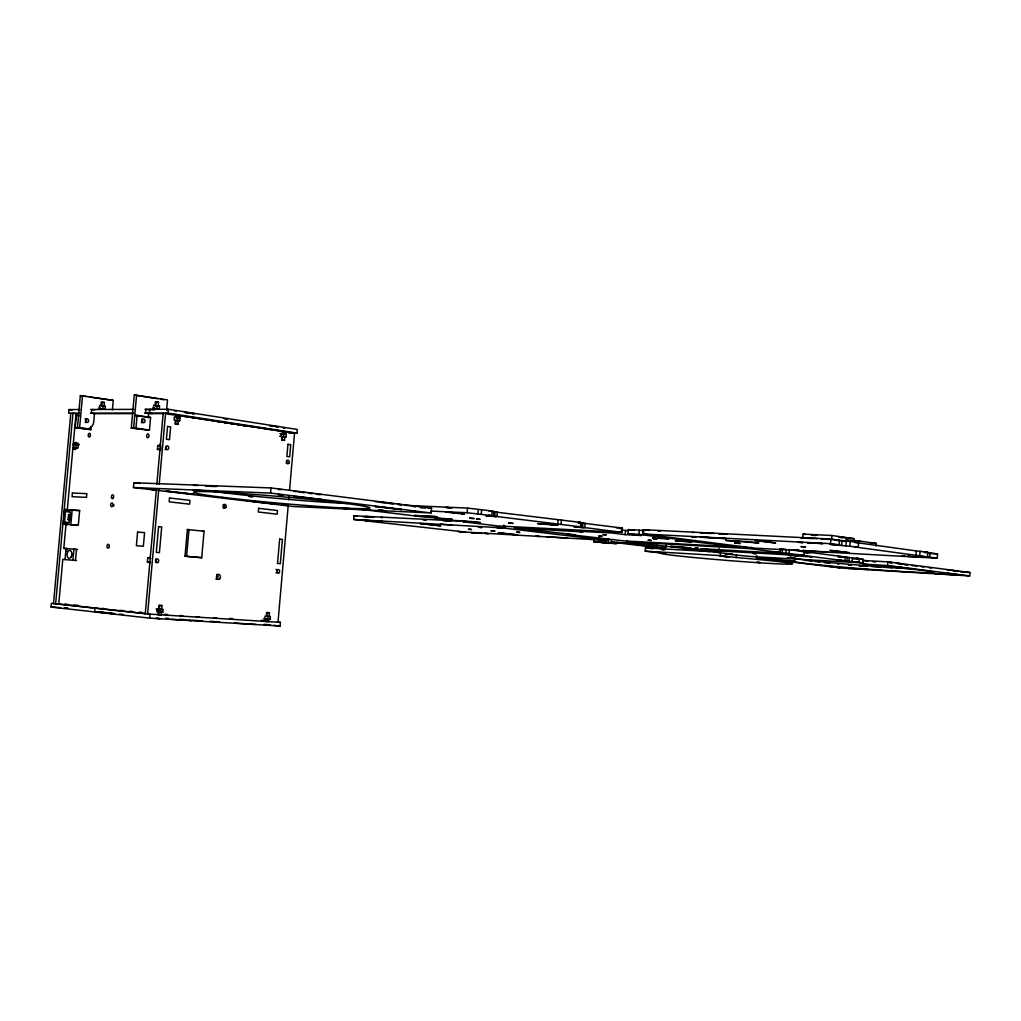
<?xml version="1.0" encoding="UTF-8"?>
<svg xmlns="http://www.w3.org/2000/svg" width="1021" height="1021" viewBox="0 0 1021 1021"><rect width="100%" height="100%" fill="white"/><g stroke="black" fill="none" stroke-linecap="round" stroke-linejoin="round"><path stroke-width="1.5" d="M174.668 410.965L176.352 410.953M915.939 555.322L916.284 550.944L854.73 542.355L858.623 542.559L858.253 547.128L854.373 546.924L927.464 556.892L927.795 552.221L916.284 550.944M919.755 555.526L920.1 551.149M930.016 552.859L937.572 553.905L937.24 558.219L929.672 557.198L930.016 552.859L924.707 552.578M756.459 557.747L841.495 568.059L969.682 575.921L969.95 572.475L887.887 561.869L863.434 560.452L863.141 564.077L878.609 566.017A70.372 2.029 4.5 0 1 932.441 572.653A70.372 2.029 4.5 0 1 850.48 567.765A70.372 2.029 4.5 0 1 794.683 561.014L756.459 557.747L756.638 555.45M853.76 541.245L853.964 538.629L831.86 535.489L803.068 534.098L802.748 538.041L813.367 538.578M845.72 560.937L800.681 555.092L803.872 555.284L804.178 551.442L790.879 549.732M858.253 547.128L829.741 544.346L839.147 544.844L830.494 543.67L830.864 539.037L643.179 529.669L642.834 533.945L754.225 548.111L937.24 558.219M839.441 540.581L831.553 539.484L831.86 535.489M830.864 539.037L839.504 540.237L839.032 545.048L840.155 545.201M841.636 545.188L841.993 540.581L836.556 540.313M845.899 545.776L846.269 541.181L841.993 540.581M804.178 551.442L800.987 551.263L845.209 556.968L844.916 560.695L837.373 560.248L858.967 562.252L859.261 558.551L845.12 557.109L846.013 557.224M846.92 560.937L847.213 557.224M849.791 545.98L850.161 541.372L846.269 541.181M848.987 561.205L849.281 557.492M852.139 561.384L852.433 557.67M729.568 554.007L730.5 554.122L726.263 554.033L749.95 556.432L862.605 562.928L862.898 559.253L856.121 558.372L859.261 558.551M875.992 546.056L876.209 543.402L857.13 540.722L845.733 540.147L848.693 540.568M969.682 575.921L887.594 565.519L887.887 561.869M718.873 550.893L700.853 548.685L775.922 552.935L793.662 555.169L718.873 550.893L719.078 548.443M709.633 551.57L645.451 547.856L645.183 551.161L661.391 553.063A65.944 1.825 4.6 0 0 718.567 559.725A65.944 1.825 4.6 0 0 791.824 564.09A65.944 1.825 4.6 0 0 736.307 557.53L720.316 555.615L720.494 553.344M736.307 557.53L736.486 555.284M780.286 548.596L780.031 552.642L781.001 552.757L777.76 552.514M803.872 555.284L782.163 552.757L782.469 548.877L780.338 548.762M785.902 553.229L786.208 549.362L782.469 548.877M789.093 553.408L789.412 549.54M794.683 561.014L794.951 557.555M578.703 522.433L582.289 522.892L581.932 527.27L577.146 526.67L580.477 526.836L580.834 522.433L492.658 511.725M581.932 527.27L573.993 526.874L581.396 527.551L581.753 523.199L578.32 522.931M362.544 509.543L423.205 516.92L452.214 519.204L435.112 518.362L446.458 519.944L471.842 521.565L480.495 522.624L462.909 521.744L497.253 525.904L622.031 532.349L622.389 528.061L582.94 523.16L582.583 527.525L583.821 527.678M581.396 527.551L584.791 527.627L585.148 523.263M603.411 542.674L598.753 542.125L607.533 542.917L593.775 541.743L593.967 539.343M593.775 541.743L596.519 541.896L594.184 541.615L594.375 539.216M592.435 539.088L599.289 539.471L599.506 536.969M604.266 542.827L616.403 543.657L604.024 542.177L604.215 539.764M606.359 542.457L606.551 540.045M608.478 542.572L608.784 538.948L606.653 538.833M611.171 542.074L627.213 542.981L654.972 546.324L638.993 545.418L611.171 542.074L611.375 539.637M687.618 540.696L689.788 540.811L643.434 534.953L643.779 530.716L639.325 530.141L628.387 529.593L628.03 533.817L641.379 535.502L625.197 534.647L625.541 530.486L621.087 529.912M627.213 542.981L627.417 540.517M643.434 534.953L638.967 534.379L639.325 530.141M665.922 545.227L665.73 547.626L656.324 547.09L656.516 544.691M467.541 508.088L492.262 510.998L491.88 515.618L467.146 512.746L467.541 508.088L404.495 505.318M477.892 514.112L478.287 509.479M481.248 514.265L481.644 509.632M496.461 512.006L495.108 511.84L494.713 516.409L496.078 516.588L493.641 516.473L494.024 511.904M493.641 516.473L485.805 515.745L493.794 516.128L494.19 511.534L488.919 510.845L492.262 510.998M580.477 526.836L496.946 516.524L497.329 511.929M504.553 525.496L504.336 528.125L505.497 528.265L503.379 528.151L503.608 525.521M499.511 527.691L496.64 527.538L503.557 527.895L503.787 525.266M557.747 524.207L558.117 519.778M561.078 524.373L561.448 519.931M366.258 520.71L353.687 519.472L354.006 515.758L466.355 521.399M431.143 512.989L431.538 508.241L271.037 487.949L133.853 482.742L133.432 487.515L293.231 506.505L431.143 512.989L270.578 493.079L133.432 487.515M270.578 493.079L271.037 487.949M263.686 618.662L266.06 618.917L265.843 621.368L263.469 621.113M175.076 414.96L282.613 431.207L282.409 433.644L281.196 433.453L281.758 439.949L284.54 440.37L284.859 436.72L286.071 436.911L286.301 434.231L282.702 434.027L282.919 431.602L294.546 433.057L289.543 490.246M270.093 619.173L266.494 618.841L266.277 621.291L268.663 621.547L268.88 619.096L270.093 619.173L270.335 616.493L266.736 616.161L267.055 612.511L269.429 612.753L269.11 616.416L270.335 616.493M284.859 436.72L282.472 436.694L282.153 440.332L284.54 440.37M267.719 618.93L267.949 616.25L266.736 616.161M282.472 436.694L283.672 436.873L283.902 434.219L286.301 434.231M285.101 434.053L285.306 431.628M278.006 622.121L288.292 504.553M288.713 499.78L288.981 496.602M149.628 618.126L149.985 614.246L51.382 603.36L51.05 607.036L149.628 618.126L280.073 626.026L280.392 622.376L277.227 622.044M288.981 432.993L296.945 433.07L297.264 429.445L168.312 409.268L144.956 409.332M142.174 429.088A8.334 6.802 88.3 0 1 140.4 429.126L131.288 428.118L134.274 394.999L167.508 399.938L166.576 410.34M136.597 394.974L133.611 428.131L147.215 430.109M131.288 428.118L135.933 428.156L137.082 415.368L150.521 417.41M148.249 417.742L148.619 413.62L145.505 413.135L145.85 409.332L150.24 410.008M147.139 430.096L149.462 430.122L150.61 417.423L148.275 417.423M155.843 405.873L156.187 402.095L158.51 402.083L158.178 405.86L155.843 405.873L159.506 406.077L159.263 408.847L155.6 408.655L159.263 408.847M156.928 408.859L157.183 406.09M150.47 562.252L147.343 561.984L147.688 558.13L150.036 558.321L150.189 556.649M160.756 447.236L160.527 449.789L157.425 449.368L157.77 445.526L160.131 445.564L160.284 443.905M149.551 563.834L149.691 562.175L147.343 561.984M159.633 451.065L159.787 449.406L157.425 449.368M145.25 613.723L156.417 488.944M156.838 484.196L163.207 413.122M158.791 489.033L147.611 613.978L280.392 622.376M159.212 484.299L165.581 413.122C168.976 416.326 182.325 412.063 176.276 417.729L179.99 417.934L179.747 420.741L176.033 420.537L175.689 424.353L178.062 424.366L178.407 420.537L179.747 420.741M144.612 413.148L167.967 413.122L168.312 409.268M158.064 614.629L158.293 612.064L156.94 611.975L157.183 609.154L158.536 609.231L158.88 605.376L161.994 605.593L161.65 609.435L163.003 609.524L162.747 612.345L161.407 612.255L161.178 614.833L157.681 614.578M161.994 605.593L159.633 605.338L159.289 609.18L160.642 609.269L160.386 612.09L159.034 612L158.804 614.565L160.374 614.744M177.36 420.729L177.616 417.934M176.276 417.729L178.662 417.729L178.892 415.177M184.992 556.215L187.366 529.554L188.962 529.644L186.588 556.343L184.992 556.215L201.724 557.708L204.072 531.201L187.366 529.554M188.26 531.048L188.387 529.657M223.599 508.203L223.931 504.476M79.778 409.536L68.994 409.561L68.662 413.211L79.447 413.199M53.5 603.602L70.806 413.211M55.632 603.832L72.95 413.211L75.86 413.645M67.475 524.564L63.302 524.156L64.642 509.466L79.715 510.679M64.54 522.382L65.535 511.368L69.479 511.585L70.691 514.125L70.13 520.263L68.471 522.624L64.54 522.382L69.058 522.829M66.876 548.673L63.787 548.392L65.969 524.462M79.191 413.658L76.026 413.658L73.257 444.097L74.686 444.122L74.827 442.54L76.409 442.565L76.269 444.148L78.413 444.186L78.081 447.849L75.937 447.811L75.784 449.393L74.214 449.368L74.354 447.785L72.925 447.747L67.297 509.811L70.385 509.977M91.15 426.548L90.869 429.624L75.26 427.697L76.384 415.356L78.553 415.356M68.05 519.574L68.496 514.673L70.283 514.775L69.836 519.689L68.05 519.574L71.087 519.88M65.038 559.585L66.033 548.583M112.399 409.893L113.254 400.372L80.353 395.586L77.443 427.71L90.946 429.637M66.633 551.455L66.914 548.328M73.257 444.097L77.762 444.531L77.902 442.948M72.159 509.887L70.819 524.628L76.869 525.228M75.26 427.697L79.625 427.735L82.535 395.561M72.912 560.248L73.908 549.196L77.519 549.515M75.477 560.465L76.473 549.387L63.787 548.392M101.806 406.141L102.138 402.465L104.333 402.453L104.002 406.128L101.806 406.141L105.316 406.332L105.074 409.025L101.564 408.834M102.879 409.038L103.134 406.345M94.991 608.031L94.659 611.783L112.706 613.647L108.226 613.149M71.993 554.007L71.968 555.488M665.73 547.626L662.616 548.43L652.445 547.218M691.779 536.727L696.131 537.072L691.779 536.74M155.09 489.697L150.291 489.263L155.077 489.672M721.681 551.263L720.239 551.187M774.977 552.731L771.608 552.489L775.079 552.757M113.254 400.372L89.567 397.029M98.501 408.362L100.696 408.362L99.369 408.158L99.611 405.452L100.939 405.656L101.27 401.98L104.333 402.453M152.525 408.17L154.847 408.158L153.507 407.953L153.763 405.171L155.103 405.375L155.434 401.585L158.51 402.083M90.716 409.498L133.789 409.37M160.374 614.757L158.676 614.668M90.384 413.186L133.445 413.148M93.447 413.645L133.049 413.62M148.887 413.62L163.143 413.607M192.114 413.735L194.501 413.735L185.796 412.382M137.082 415.368L134.759 415.368L146.705 417.181M194.169 417.538L191.782 417.538L194.883 418.01M176.033 420.537L178.407 420.537M275.874 426.816L278.274 426.829L270.45 425.604M94.659 409.932L91.762 409.498L91.418 413.186L94.506 413.645L93.779 421.647A8.079 6.751 87.8 0 1 86.364 428.692L84.169 428.667A8.066 6.751 87.8 0 0 85.93 428.641M283.966 432.151L286.62 432.177M280.009 433.619L282.409 433.644M279.677 436.273L282.077 436.299M283.672 436.873L286.071 436.911M76.001 448.155L77.43 448.193L72.925 447.747M193.518 485.332L197.972 485.511M205.387 485.792L216.899 486.455M206.331 486.162L215.24 486.507M294.201 491.458L297.545 491.586M375.332 501.694L378.676 501.847M398.675 504.642L402.019 504.795L397.348 504.195M420.448 507.756L425.208 507.96M428.373 508.101L431.538 508.241M491.956 511.432L494.19 511.534M430.9 511.074L467.146 512.746M491.88 515.618L488.523 515.452L493.794 516.128M494.713 516.409L496.946 516.524M64.744 604.33L67.973 604.572M578.626 522.331L580.834 522.433M582.289 522.892L578.843 522.624M839.109 537.123L843.537 537.544M845.324 538.207L853.964 538.629M616.071 527.755L622.389 528.061M714.649 533.447L700.521 532.745L711.037 533.498M719.358 533.689L726.722 534.277L718.873 533.881M817.681 538.603L807.726 538.105L810.342 538.475M820.935 538.948L831.553 539.484M657.945 531.111L660.179 531.226M839.504 540.237L835.791 539.956M373.763 516.932L365.224 516.511L373.648 517.124M442.208 520.378L449.878 520.761M443.408 520.633L451.065 521.016M363.119 516.83L369.117 517.124M625.541 530.486L628.477 530.639M870.186 543.095L876.209 543.402M642.834 533.945L830.494 543.67M353.687 519.472L503.557 527.895M628.03 533.817L638.967 534.379M580.209 531.596L581.562 531.66M498.337 527.551L501.63 527.806M175.076 414.73L176.008 414.794L175.689 417.27L174.349 417.066L174.093 419.886L175.331 420.065L174.987 423.906L178.062 424.366M504.336 528.125L596.851 539.177L589.998 538.794L592.844 538.948M368.287 521.067L371.516 521.157L365.416 520.838L465.474 532.069L462.156 531.954M927.795 552.221L924.286 552.272M929.62 553.484L937.572 553.905M570.407 534.583L568.455 534.481L624.418 540.951L740.085 547.179L681.964 540.39L687.746 540.888M571.518 534.71L575.512 534.851L514.252 527.895L582.902 531.928L579.583 531.418M927.464 556.892L918.313 556.381L929.672 557.198M73.461 510.155L79.638 510.487L78.298 525.241L63.302 524.156M676.923 543.58L678.25 543.657M461.084 531.826L459.399 531.737L607.367 540.441L599.289 539.471M805.799 552.603L810.278 552.846M804.969 552.706L807.956 552.872M594.184 541.615L604.024 542.177M782.163 552.757L772.323 552.055L774.582 552.335M845.209 556.968L837.679 556.534L842.887 556.981M685.27 548.762L683.355 548.647L732.44 554.173L730.309 553.918M686.24 548.877L690.273 549.043L627.009 541.806L749.337 548.609L779.98 552.476M857.678 558.946L862.898 559.253M853.352 558.844L856.53 559.023M714.33 551.838L719.026 552.106M858.967 562.252L855.828 562.073L862.605 562.928M645.183 551.161L720.316 555.615M863.141 564.077L887.594 565.519M771.365 559.38L780.861 560.363L778.04 560.197M827.329 562.826L830.124 562.992M947.233 569.973L950.296 570.152M953.231 570.739L956.294 570.93L951.802 570.343M851.437 565.136L848.298 564.945L850.136 565.175M859.261 565.596L867.084 566.068M859.172 565.825L863.919 566.119M871.832 566.591L881.327 567.166M886.075 567.446L892.405 567.829M960.455 571.913L969.95 572.475M67.871 604.623L64.897 604.381M827.074 566.145L836.071 567.076L833.276 566.897M171.158 619.3L191.514 620.538L189.14 620.283M256.08 624.456L234.536 623.04M202.477 531.099L204.072 531.201M266.06 618.917L264.835 618.841L265.077 616.148L266.302 616.237L266.621 612.562L269.429 612.753M51.05 607.036L60.507 607.623M958.17 571.25L957.098 571.237M54.981 603.692L60.06 604.113M73.423 604.981L77.787 605.262M157.106 610.367L160.271 610.571M65.038 608.018L65.957 608.082M800.975 537.99L803.08 538.054L801.204 537.812M694.025 532.439L692.57 532.464M381.254 517.494L382.607 517.545L381.165 517.353M903.317 555.998C897.038 555.705 909.813 556.458 903.445 556.164M649.981 540.403C655.035 540.671 644.187 539.79 649.458 540.364M754.251 553.446C749.554 553.229 759.586 553.829 754.634 553.586M719.843 551.059L718.401 550.983L721.694 551.251M768.315 558.883C763.657 558.653 773.331 559.253 768.647 559.01M838.841 564.115L837.552 564.09M657.435 552.233C653.198 551.991 662.246 552.731 657.856 552.272M66.263 608.184L67.973 608.274L64.336 608.005M838.573 567.421C833.966 567.166 843.474 567.765 838.79 567.523M283.264 427.914L284.961 427.927L283.468 427.671M282.204 431.232L284.642 431.577L282.472 431.513M815.702 535.54L811.325 535.17M412.88 506.237L415.917 506.582L412.931 506.429M462.653 513.946C455.953 513.589 469.481 514.482 462.602 514.125M480.1 527.321C474.331 526.989 485.932 527.78 480.01 527.436M518.272 532.247C512.414 531.903 524.003 532.707 518.119 532.362M890.657 562.507C896.323 563.082 885.13 562.061 890.784 562.635M890.376 566.132C896.042 566.706 884.913 565.685 890.503 566.259M76.511 560.542L62.792 559.393L58.746 604.036L145.314 613.583M265.907 621.355C260.802 620.832 271.369 621.827 266.213 621.291M265.588 625.018C260.483 624.495 271.05 625.49 265.894 624.954M147.688 558.13L150.814 558.41M478.313 519.102C484.694 519.842 471.842 518.515 478.224 519.255M655.329 538.986C660.702 539.624 649.484 538.463 654.882 539.101M604.432 534.787C598.817 534.136 610.43 535.323 604.777 534.672M600.259 536.165C594.733 535.527 606.104 536.689 600.578 536.051M469.941 529.325C475.39 529.925 464.555 528.84 469.877 529.44M186.588 556.343L201.724 557.708M281.528 489.582L278.529 489.404L279.384 489.582M68.496 514.673L71.534 514.992M64.642 509.466L68.815 509.913M65.535 511.368L70.053 511.84M266.494 618.841L268.88 619.096M159.289 609.18L163.003 609.524M156.175 608.988L158.536 609.231M261.376 620.347L264.554 620.679M261.95 620.526L265.052 620.857M262.257 620.691L266.915 621.189M159.034 612L162.747 612.345M264.235 624.303L270.565 624.992M273.73 625.337L280.073 626.026M64.999 604.585L68.152 604.93M74.456 605.619L77.609 605.964M99.267 612.141L105.24 612.804M462.947 531.928L464.006 532.056M457.638 531.431L458.697 531.558M373.444 520.684L376.175 521.004L364.905 520.238M482.078 533.345L471.128 532.592L473.578 532.873M567.37 538.067L546.618 536.765L549.043 537.059M662.667 549.489L664.952 549.77M661.225 549.477L663.51 549.745M645.451 547.856L652.815 548.736M449.546 524.654L452.265 524.973L440.345 524.169M354.006 515.758L357.044 516.115M248.626 496.397L251.74 496.78M133.853 482.742L140.183 483.507M597.387 539.356L598.434 539.484M502.217 528.01L503.379 528.151M626.715 543.108L629.064 543.389L616.339 542.521L618.688 542.802M643.562 545.201L638.431 544.755L640.741 545.035M656.324 547.09L651.258 546.656L657.256 547.384L647.952 546.848L649.662 547.052M423.064 519.919L426.051 520.276M868.641 569.616L848.043 568.25L849.868 568.467M718.656 551.391L720.852 551.659L699.27 550.268L701.478 550.536M572.564 534.698L573.674 534.838M368.453 510.117L369.819 510.283M566.719 534.136L567.842 534.264M687.388 548.877L688.358 548.992M726.518 553.637L727.45 553.752M682.054 548.366L683.023 548.481M724.412 553.51L725.344 553.624M725.574 553.778L729.109 554.199M250.017 496.346L253.119 496.717M356.533 509.032L359.583 509.402M578.231 531.354L576.431 531.124L611.821 532.975L625.197 534.647M805.543 560.312L811.848 561.091M814.988 561.486L819.71 562.061M824.432 562.648L827.584 563.03M956.728 575.014L934.84 573.56L936.627 573.789M298.936 492.058L303.684 492.658M308.419 493.258L311.584 493.654M316.319 494.253L319.484 494.649M380.003 502.294L384.675 502.881M387.789 503.264L392.46 503.864M775.513 552.233L774.531 552.106L777.849 552.361M809.972 556.636L812.129 556.904L789.08 555.437L791.249 555.705M839.619 560.325L840.513 560.427M666.381 538.731L668.946 539.05L652.406 537.978L654.984 538.309M450.465 507.999L445.858 507.411L452.201 507.948M659.158 535.668L660.306 535.821M750.882 547.345L751.928 547.486M652.866 535.055L654.027 535.208M745.049 546.784L746.083 546.911M584.791 527.627L622.031 532.349M299.127 491.79L305.445 492.581M308.61 492.99L313.345 493.59M316.51 493.985L321.245 494.585M380.233 502.038L394.246 503.812M684.121 540.428L685.219 540.568M690.145 541.015L691.23 541.156M487.757 515.733L489.123 515.899M576.061 526.887L577.299 527.04M643.179 529.669L649.165 530.435M805.263 550.753L802.914 550.447L828.273 552.029M896.451 563.196L902.909 564.039L897.204 563.515M582.94 523.16L584.178 523.314M839.913 556.598L840.806 556.713M628.387 529.593L634.309 530.358M863.434 560.452L868.067 561.052M872.713 561.639L875.801 562.035M927.145 557.058L928.14 557.185M832.574 544.41L833.608 544.55M921.172 556.471L922.091 556.585M922.41 557.224L907.669 556.228L909.953 556.534M76.269 444.148L79.344 444.569M74.686 444.122L77.762 444.531M850.161 541.372L858.623 542.559M157.77 445.526L160.871 445.96M839.402 540.454L840.513 540.607M927.489 552.718L928.472 552.859M842.606 541.028L845.758 541.462M841.317 537.429L842.274 537.569L838.879 537.314M803.068 534.098L805.505 534.442M79.625 427.735L86.364 428.692M842.453 537.288L844.648 537.595M135.933 428.156L149.538 430.135M76.384 415.356L79.523 415.815M68.994 409.561L72.121 410.034M104.002 406.128L105.316 406.332M152.423 413.594L149.398 413.135L149.742 409.319L154.273 410.021M178.662 417.729L179.99 417.934M282.702 434.027L283.902 434.219M167.967 413.122L296.945 433.07M170.584 414.258L173.532 414.717M176.505 415.177L181.623 415.968M184.52 416.415L187.43 416.862M197.985 418.495L201.086 418.967M204.174 419.452L207.276 419.925M210.377 420.41L213.478 420.882M216.58 421.367L219.681 421.839M224.326 422.554L227.428 423.039M230.529 423.511L233.63 423.996M236.732 424.468L239.82 424.953M242.921 425.425L246.023 425.91M249.124 426.382L253.77 427.11M256.871 427.582L259.972 428.067M263.073 428.539L272.428 429.981M275.555 430.466L280.226 431.181M282.919 431.602L285.995 432.074M289.071 432.559L292.146 433.032M80.353 395.586L86.491 396.556M184.865 412.612L187.762 413.058M269.621 425.846L272.747 426.331M158.178 405.86L159.506 406.077M134.274 394.999L157.451 398.713M160.539 399.211L163.628 399.709M347.778 503.519A88.393 3.561 5.1 0 1 214.716 491.573M219.273 621.853A68.33 1.595 4.6 0 1 209.879 621.342M202.222 620.857A68.33 1.595 4.6 0 1 192.522 620.206M185.363 619.696A68.33 1.595 4.6 0 1 179.402 619.262M168.797 618.445A68.33 1.595 4.6 0 1 165.708 618.203M123.031 614.451A68.33 1.595 4.6 0 1 119.546 614.093M114.684 613.595A68.33 1.595 4.6 0 1 110.383 613.123M105.52 612.562A68.33 1.595 4.6 0 1 101.743 612.064M232.699 618.547A68.33 1.48 4.6 0 1 229.47 618.547M216.694 617.973A68.33 1.48 4.6 0 1 213.555 617.794M199.401 616.901A68.33 1.48 4.6 0 1 196.172 616.671M182.733 615.714A68.33 1.48 4.6 0 1 179.734 615.484M167.584 614.54A68.33 1.48 4.6 0 1 164.496 614.297M141.957 612.396A68.33 1.48 4.6 0 1 139.124 612.141M132.526 611.541A68.33 1.48 4.6 0 1 129.348 611.247M123.362 610.673A68.33 1.48 4.6 0 1 119.891 610.328M104.474 608.644A68.33 1.48 4.6 0 1 102.074 608.337M157.655 610.788A68.33 1.48 4.6 0 1 160.756 611.03M913.195 568.774A70.36 2.144 4.5 0 1 798.958 559.049M904.759 564.817A70.36 2.144 4.5 0 1 907.797 565.136M912.059 565.583A70.36 2.144 4.5 0 1 916.96 566.119M921.338 566.642A70.36 2.144 4.5 0 1 923.903 566.961M928.97 567.663A70.36 2.144 4.5 0 1 931.407 568.072M141.549 428.488A8.321 6.802 88.3 0 1 138.077 429.101M141.702 419.069A1.927 1.57 88.3 0 1 141.37 422.758M85.062 418.814A1.863 1.557 87.8 0 1 85.139 422.503M175.089 416.976A74.329 5.233 5.5 0 1 178.165 417.257M217.601 421.647A74.329 5.233 5.5 0 1 220.766 422.081M223.841 422.515A74.329 5.233 5.5 0 1 226.802 422.949M229.623 423.383A74.329 5.233 5.5 0 1 232.928 423.894M237.587 424.685A74.329 5.233 5.5 0 1 240.433 425.195M243.049 425.693A74.329 5.233 5.5 0 1 246.584 426.421M224.173 418.776A74.329 5.373 5.5 0 1 227.134 419.21M73.053 444.39A1.838 1.544 89.2 0 1 73.116 447.772M286.505 460.765A1.825 1.391 -89.2 0 1 286.288 463.33M276.002 569.348A1.825 1.404 -84.9 0 1 276.053 572.96M166.053 446.56A1.927 1.557 89.8 0 1 165.07 449.674M155.664 559.049A1.94 1.57 -84.6 0 1 155.715 562.112M223.178 504.629A1.876 1.48 -87.4 0 1 223.229 507.616M216.784 574.3A2.514 1.978 -84.3 0 1 215.839 579.175M113.842 506.071A1.889 1.123 -83.6 0 1 113.854 504.642M698.492 549.221L689.966 548.532L698.492 549.221M258.632 508.33L258.3 512.019L277.138 514.176L277.457 510.513L258.632 508.33M279.652 539.126L277.521 563.452L280.303 563.707L282.434 539.42L279.652 539.126M287.948 444.314L286.888 456.438L289.67 456.834L290.73 444.735L287.948 444.314M137.593 532.132L136.38 545.75L143.348 546.261L144.574 532.592L137.593 532.132M158.587 526.606L156.29 552.335L159.416 552.616L161.701 526.925L158.587 526.606M167.546 426.421L166.397 439.247L169.499 439.694L170.647 426.88L167.546 426.421M169.512 497.993L169.18 501.834L189.625 504.17L189.97 500.367L169.512 497.993M72.402 493.015L72.07 496.678L86.504 497.367L86.849 493.666L72.402 493.015M734.533 543.006L740.136 543.466L734.533 543.006M798.154 542.24L802.723 542.61L798.154 542.24M278.082 494.496L283.162 494.955L278.082 494.496M813.112 534.953L817.068 535.272L813.112 534.953M794.785 550.025L798.881 550.357L794.785 550.025M801.166 546.605L805.492 546.95L801.166 546.605M794.287 555.322L798.077 555.641L794.287 555.322M282.409 504.961L286.875 505.357L282.409 504.961M795.155 558.627L798.754 558.921L795.155 558.627M855.955 541.028L859.988 541.347L855.955 541.028M378.791 510.002L383.13 510.398L378.791 510.002M410.799 510.921L415.509 511.355L410.799 510.921M378.574 520.965L382.288 521.297L378.574 520.965M469.634 518.17L473.91 518.553L469.634 518.17M434.729 524.947L438.481 525.292L434.729 524.947M956.651 574.644L960.136 574.925L956.651 574.644M508.713 523.007L512.887 523.377L508.713 523.007M491.19 530.792L494.751 531.111L491.19 530.792M484.72 533.345L488.204 533.664L484.72 533.345M535.693 536.165L539.241 536.484L535.693 536.165M695.301 548.137L698.53 548.417L695.301 548.137M719.652 555.935L722.906 556.228L719.652 555.935M160.029 618.611L156.149 618.305L160.029 618.598M757.059 562.265L760.122 562.545L757.059 562.265M213.848 491.101L193.084 490.246L217.767 491.573L213.848 491.101M168.848 491.28L165.938 491.152L193.977 494.266L168.848 491.28M297.098 496.653L293.754 496.512L322.394 499.78L297.098 496.653M249.609 500.89L246.674 500.762L272.926 503.672L249.609 500.89M378.268 506.697L374.924 506.544L401.61 509.594L378.268 506.697M448.742 512.159L445.475 512.006L459.476 513.512L448.742 512.159M363.553 509.313L342.673 508.33L366.935 509.721L363.553 509.313M434.206 516.435L414.169 515.452L437.243 516.805L434.206 516.435M547.486 524.105L537.697 523.62L557.862 525.407L547.486 524.105M723.698 538.348L700.164 537.123L726.365 538.692L723.698 538.348M820.169 543.351L807.369 542.687L822.773 543.708L820.169 543.351M758.386 540.709L754.749 540.517L775.705 542.993L758.386 540.709M422.732 523.735L420.065 523.594L440.664 525.841L422.732 523.735M747.742 541.589L725.74 540.428L758.858 543.044L747.742 541.589M689.188 541.602L675.277 540.849L691.689 541.921L689.188 541.602M833.455 550.625L829.882 550.434L849.191 552.706L833.455 550.625M500.864 532.936L498.197 532.796L517.366 534.889L500.864 532.936M631.22 543.708L628.387 543.542L633.556 543.989L631.22 543.708M681.875 547.001L670.159 546.337L691.013 548.124L681.875 547.001M647.569 545.622L637.219 545.035L649.854 545.89L647.569 545.622M790.471 557.874L787.472 557.696L793.942 558.308L790.471 557.874M662.399 552.782L659.821 552.629L665.82 553.191L662.399 552.782M725.969 556.56L723.251 556.407L729.351 556.968L725.969 556.56M896.17 566.821L893.043 566.629L902.628 567.638L896.17 566.821M950.028 573.636L946.965 573.445L956.026 574.402L950.028 573.636M222.195 497.253A88.393 3.344 5.1 0 0 368.07 508.458A88.393 3.344 5.1 0 0 256.603 494.623A88.393 3.344 5.1 0 0 222.195 497.253M142.2 419.708A1.927 1.57 88.3 0 0 143.297 422.771A1.927 1.57 88.3 0 0 144.905 420.103A1.927 1.57 88.3 0 0 142.2 419.708M85.828 419.554A1.863 1.557 87.8 0 0 86.913 422.515A1.863 1.557 87.8 0 0 88.508 419.937A1.863 1.557 87.8 0 0 85.828 419.554M73.384 445.041A1.838 1.544 89.2 0 0 74.469 447.951A1.838 1.544 89.2 0 0 76.039 445.398A1.838 1.544 89.2 0 0 73.384 445.041M288.93 463.049A1.825 1.391 -89.2 0 0 287.973 460.152A1.825 1.391 -89.2 0 0 286.531 462.717A1.825 1.391 -89.2 0 0 288.93 463.049M279.103 572.73A1.825 1.404 -84.9 0 0 278.746 569.629A1.825 1.404 -84.9 0 0 276.844 571.709A1.825 1.404 -84.9 0 0 279.103 572.73M165.938 446.662A1.94 1.557 89.8 0 0 167.036 449.725A1.94 1.557 89.8 0 0 168.631 447.032A1.94 1.557 89.8 0 0 165.938 446.662M158.089 562.303A1.94 1.57 -84.6 0 0 157.668 559.01A1.94 1.57 -84.6 0 0 155.549 561.205A1.94 1.57 -84.6 0 0 158.089 562.303M225.871 507.373A1.876 1.48 -87.4 0 0 224.85 504.412A1.876 1.48 -87.4 0 0 223.331 507.08A1.876 1.48 -87.4 0 0 225.871 507.373M219.668 578.767A2.514 1.978 -84.3 0 0 219.158 574.504A2.514 1.978 -84.3 0 0 216.478 577.363A2.514 1.978 -84.3 0 0 219.668 578.767M108.749 547.55A1.889 1.123 -84.4 0 0 108.532 544.359A1.889 1.123 -84.4 0 0 106.95 546.567A1.889 1.123 -84.4 0 0 108.749 547.55M112.476 506.212A1.889 1.123 -83.6 0 0 112.259 503.047A1.889 1.123 -83.6 0 0 110.676 505.28A1.889 1.123 -83.6 0 0 112.476 506.212M89.937 436.452A1.851 1.085 -82.5 0 0 89.72 433.363A1.851 1.085 -82.5 0 0 88.189 435.61A1.851 1.085 -82.5 0 0 89.937 436.452M148.492 437.179A1.914 1.161 -82.3 0 0 148.249 433.989A1.914 1.161 -82.3 0 0 146.616 436.299A1.914 1.161 -82.3 0 0 148.492 437.179M113.216 498.069A1.889 1.123 -83.5 0 0 112.986 494.917A1.889 1.123 -83.5 0 0 111.404 497.15A1.889 1.123 -83.5 0 0 113.216 498.069M70.857 557.338A3.995 2.336 -84.5 0 0 70.411 550.6A3.995 2.336 -84.5 0 0 67.118 555.258A3.995 2.336 -84.5 0 0 70.857 557.338"/></g></svg>
